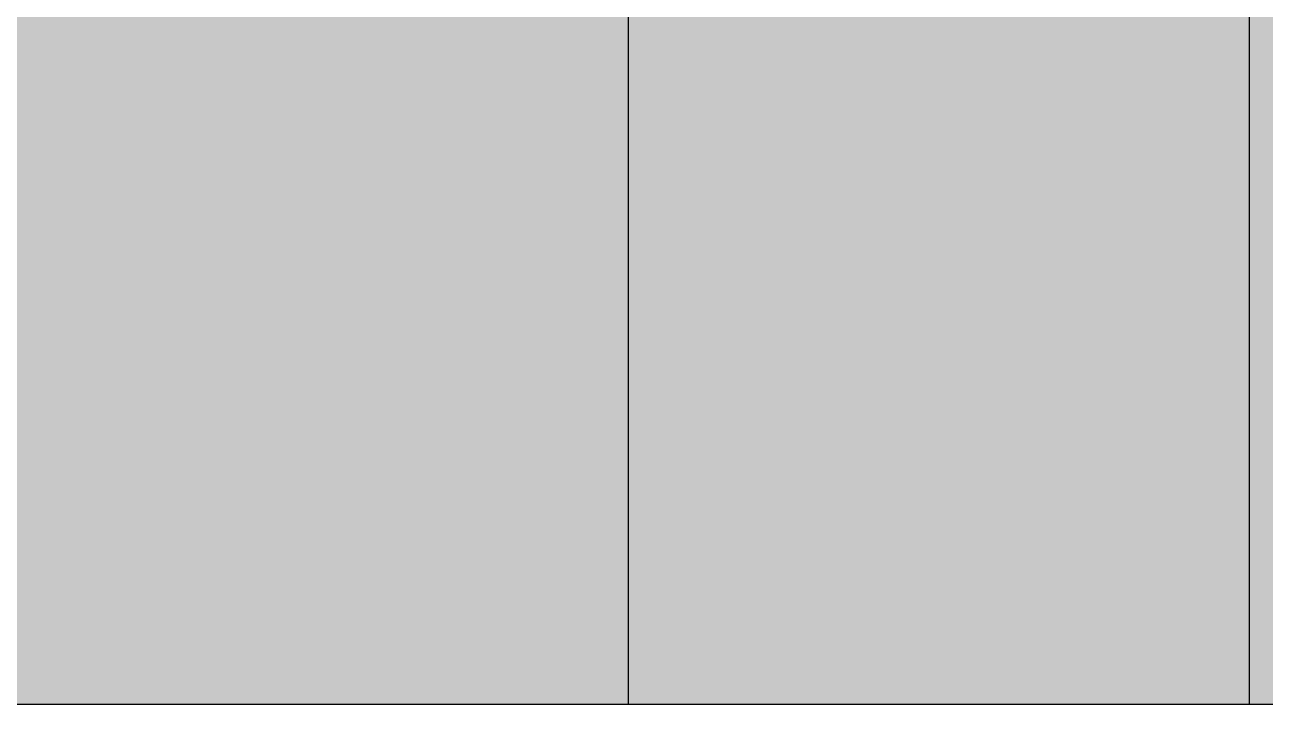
# Model space of a CAD drawing. Header units: millimetres. Extents: x 35054840 to 35483341, y -1288013 to -991013.
# Drawn here: x 35249545 to 35271514, y -1254393 to -1242370 of the extents above; entities that cross this region are included whole.
import ezdxf

# ---------------------------------------------------------------- set-up
doc = ezdxf.new("R2010")
doc.units = ezdxf.units.MM
doc.header["$LTSCALE"] = 1000
doc.header["$MEASUREMENT"] = 0
doc.layers.get('0').update_dxf_attribs({"linetype": 'CONTINUOUS'})
doc.layers.get('Defpoints').update_dxf_attribs({"color": 161, "linetype": 'CONTINUOUS'})
doc.layers.add('A0-000 XR 단면도$0$250', color=250, linetype='CONTINUOUS')
doc.layers.add('cen', color=1, linetype='CONTINUOUS')

# ---------------------------------------------------------------- blocks, each defined once
blk = doc.blocks.new('sdfsgdfdfg')
at = {"layer": 'cen', "ltscale": 0.1}
for p, q in [((34618149, -327809), (34618149, -240916)), ((34629149, -327809), (34629149, -240916))]:
    blk.add_line(p, q, dxfattribs=at)

msp = doc.modelspace()

# ---------------------------------------------------------------- hatches: boundary and pattern name
at = {"layer": 'A0-000 XR 단면도$0$250', "ltscale": 0.5}
h = msp.add_hatch(dxfattribs=at)
h.set_pattern_fill('DOTS', color=256, scale=10000)
h.paths.add_polyline_path([(35365540.7, -1228943), (35350034.8, -1228943), (35341932.6, -1228793), (35338216.3, -1228793), (35338216.3, -1228593), (35338186.3, -1228593), (35338186.3, -1241343), (35332186.3, -1241343), (35332186.3, -1239843), (35323186.3, -1239843), (35323186.3, -1241043), (35318286.3, -1241043), (35318286.3, -1239643), (35312361.3, -1239643), (35312361.3, -1241043), (35307561.3, -1241043), (35307561.3, -1239643), (35295636.3, -1239643), (35295636.3, -1241043), (35290836.3, -1241043), (35290836.3, -1239643), (35284486.3, -1239643), (35284486.3, -1241043), (35279986.3, -1241043), (35279986.3, -1239643), (35273486.3, -1239643), (35273486.3, -1241043), (35268986.3, -1241043), (35268986.3, -1239643), (35262486.3, -1239643), (35262486.3, -1241743), (35257986.3, -1241743), (35257986.3, -1240343), (35251686.3, -1240343), (35251686.3, -1242043), (35246786.3, -1242043), (35246786.3, -1240343), (35235761.3, -1240343), (35235761.3, -1241743), (35229561.3, -1241743), (35229561.3, -1240043), (35233486.3, -1240043), (35233486.3, -1239893), (35229561.3, -1239893), (35219391.1, -1240983), (35178527, -1240983), (35178527, -1254393), (35381393.9, -1254393), (35381388.6, -1228943)])

# ---------------------------------------------------------------- linework, layer by layer
at = {"layer": 'Defpoints', "elevation": 1}
msp.add_lwpolyline([(35178527, -1254393), (35381393.9, -1254393), (35381393.9, -1228943), (35350034.8, -1228943), (35341932.6, -1228793), (35338186.3, -1228793)], dxfattribs=at)

# ---------------------------------------------------------------- block references
msp.add_blockref('sdfsgdfdfg', (642087, -926584.2, 1))

doc.saveas('drawing.dxf')
